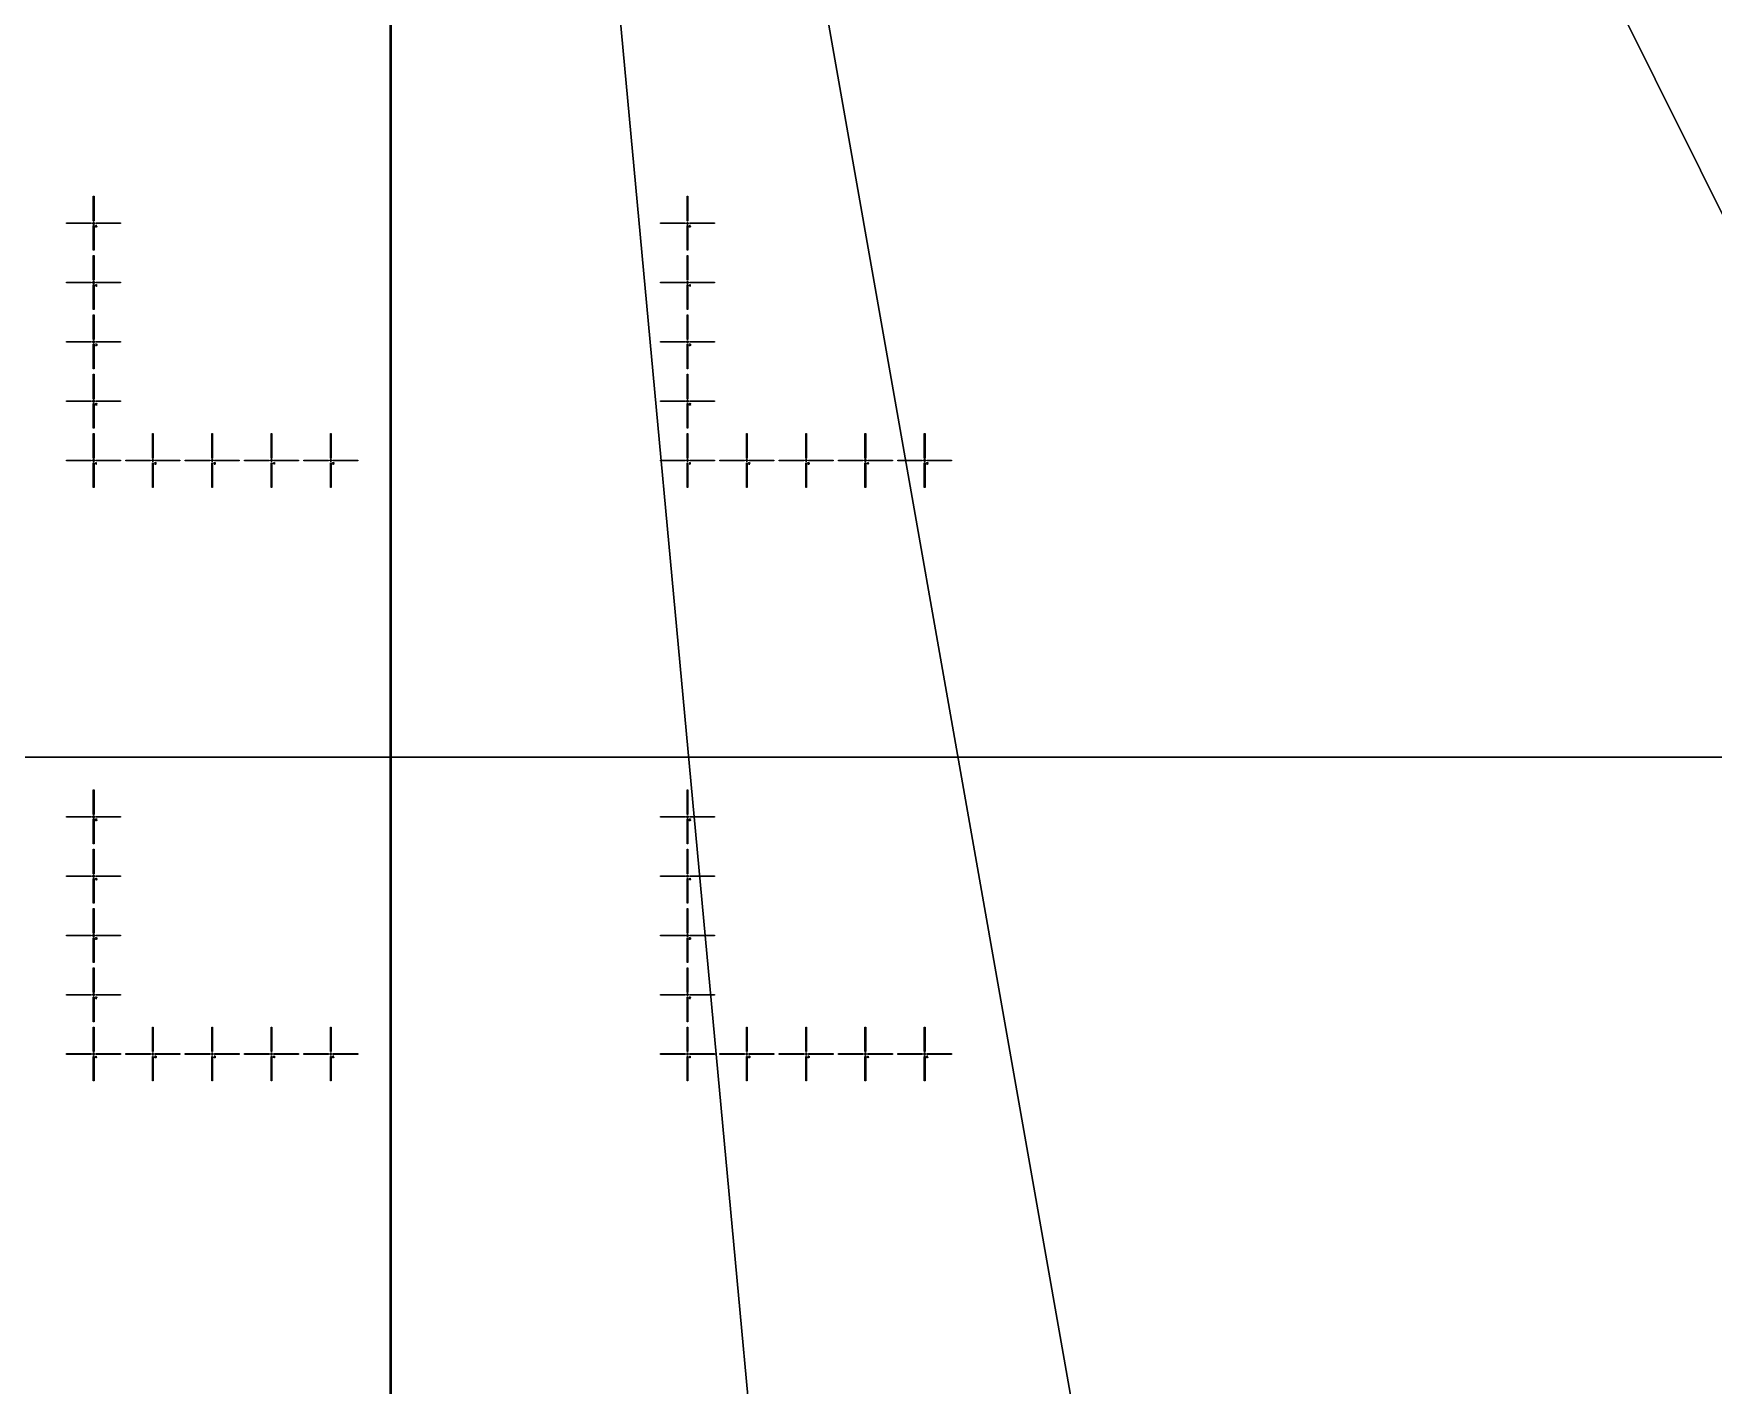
# Model space of a CAD drawing. Extents: x -25400 to 25400, y -24113 to 25400.
# Drawn here: x -1204 to 4462, y -12974 to -8413 of the extents above; entities that cross this region are included whole.
import ezdxf

# ---------------------------------------------------------------- set-up
doc = ezdxf.new("R2010")
doc.units = 0
for name, color, linetype in [('L0D0', 1, 'CONTINUOUS'), ('L1D0', 2, 'CONTINUOUS'), ('L3D0', 3, 'CONTINUOUS')]:
    doc.layers.add(name, color=color, linetype=linetype)

msp = doc.modelspace()

# ---------------------------------------------------------------- linework, layer by layer
at = {"layer": 'L0D0'}
for points in [[(8342.854, 23990.765), (8342.854, -23990.765), (8299.673, -24005.737), (8256.466, -24020.632), (8213.232, -24035.449), (8169.972, -24050.188), (8126.685, -24064.85), (8083.372, -24079.433), (8040.032, -24093.939), (7996.667, -24108.366), (7983.296, -24112.788), (4251.735, -24112.788), (0, 0), (0, 25400)], [(-6266.882, -22025.807), (0, 0), (2112.945, -22802.313)], [(2112.945, -22802.313), (0, 0), (10207.408, -20499.239)], [(10207.408, -20499.239), (0, 0), (16923.304, -15427.63)]]:
    msp.add_lwpolyline(points, dxfattribs=at)
msp.add_lwpolyline([(-4251.735, -24112.788), (0, 0), (4251.735, -24112.788)], close=True, dxfattribs=at)
at = {"layer": 'L1D0'}
for points in [[(-1002.75, -9045.15), (-1002.75, -8962.15), (-1000.25, -8962.15), (-1000.25, -9045.15)], [(1000.25, -9045.15), (1000.25, -8962.15), (1002.75, -8962.15), (1002.75, -9045.15)], [(-1092.5, -9054.4), (-1092.5, -9051.9), (-1009.5, -9051.9), (-1009.5, -9054.4)], [(-1001.7, -9058.15), (-1001.7, -9053.35), (-1006.5, -9053.35), (-1006.5, -9052.95), (-1001.7, -9052.95), (-1001.7, -9048.15), (-1001.3, -9048.15), (-1001.3, -9052.95), (-996.5, -9052.95), (-996.5, -9053.35), (-1001.3, -9053.35), (-1001.3, -9058.15)], [(-1002.75, -9144.15), (-1002.75, -9061.15), (-1000.25, -9061.15), (-1000.25, -9144.15)], [(-995.5, -9063.706), (-995.5, -9060.15), (-991.056, -9060.15), (-991.056, -9061.039), (-994.611, -9061.039), (-994.611, -9062.817), (-991.944, -9062.817), (-991.944, -9063.706)], [(-993.5, -9054.4), (-993.5, -9051.9), (-910.5, -9051.9), (-910.5, -9054.4)], [(-991.944, -9065.483), (-991.944, -9063.706), (-991.056, -9063.706), (-991.056, -9065.483)], [(910.5, -9054.4), (910.5, -9051.9), (993.5, -9051.9), (993.5, -9054.4)], [(1001.3, -9058.15), (1001.3, -9053.35), (996.5, -9053.35), (996.5, -9052.95), (1001.3, -9052.95), (1001.3, -9048.15), (1001.7, -9048.15), (1001.7, -9052.95), (1006.5, -9052.95), (1006.5, -9053.35), (1001.7, -9053.35), (1001.7, -9058.15)], [(1000.25, -9144.15), (1000.25, -9061.15), (1002.75, -9061.15), (1002.75, -9144.15)], [(1007.5, -9063.706), (1007.5, -9060.15), (1011.944, -9060.15), (1011.944, -9061.039), (1008.389, -9061.039), (1008.389, -9062.817), (1011.056, -9062.817), (1011.056, -9063.706)], [(1009.5, -9054.4), (1009.5, -9051.9), (1092.5, -9051.9), (1092.5, -9054.4)], [(1011.056, -9065.483), (1011.056, -9063.706), (1011.944, -9063.706), (1011.944, -9065.483)], [(-995.5, -9066.372), (-995.5, -9065.483), (-991.944, -9065.483), (-991.944, -9066.372)], [(1007.5, -9066.372), (1007.5, -9065.483), (1011.056, -9065.483), (1011.056, -9066.372)], [(-1002.75, -9245.15), (-1002.75, -9162.15), (-1000.25, -9162.15), (-1000.25, -9245.15)], [(1000.25, -9245.15), (1000.25, -9162.15), (1002.75, -9162.15), (1002.75, -9245.15)], [(-1092.5, -9254.4), (-1092.5, -9251.9), (-1009.5, -9251.9), (-1009.5, -9254.4)], [(-1001.7, -9258.15), (-1001.7, -9253.35), (-1006.5, -9253.35), (-1006.5, -9252.95), (-1001.7, -9252.95), (-1001.7, -9248.15), (-1001.3, -9248.15), (-1001.3, -9252.95), (-996.5, -9252.95), (-996.5, -9253.35), (-1001.3, -9253.35), (-1001.3, -9258.15)], [(-1002.75, -9344.15), (-1002.75, -9261.15), (-1000.25, -9261.15), (-1000.25, -9344.15)], [(-992.833, -9266.372), (-992.833, -9264.594), (-995.5, -9264.594), (-995.5, -9262.817), (-994.611, -9262.817), (-994.611, -9263.706), (-992.833, -9263.706), (-992.833, -9261.039), (-993.722, -9261.039), (-993.722, -9260.15), (-991.944, -9260.15), (-991.944, -9263.706), (-991.056, -9263.706), (-991.056, -9264.594), (-991.944, -9264.594), (-991.944, -9266.372)], [(-994.611, -9262.817), (-994.611, -9261.039), (-993.722, -9261.039), (-993.722, -9262.817)], [(-993.5, -9254.4), (-993.5, -9251.9), (-910.5, -9251.9), (-910.5, -9254.4)], [(910.5, -9254.4), (910.5, -9251.9), (993.5, -9251.9), (993.5, -9254.4)], [(1001.3, -9258.15), (1001.3, -9253.35), (996.5, -9253.35), (996.5, -9252.95), (1001.3, -9252.95), (1001.3, -9248.15), (1001.7, -9248.15), (1001.7, -9252.95), (1006.5, -9252.95), (1006.5, -9253.35), (1001.7, -9253.35), (1001.7, -9258.15)], [(1000.25, -9344.15), (1000.25, -9261.15), (1002.75, -9261.15), (1002.75, -9344.15)], [(1010.167, -9266.372), (1010.167, -9264.594), (1007.5, -9264.594), (1007.5, -9262.817), (1008.389, -9262.817), (1008.389, -9263.706), (1010.167, -9263.706), (1010.167, -9261.039), (1009.278, -9261.039), (1009.278, -9260.15), (1011.056, -9260.15), (1011.056, -9263.706), (1011.944, -9263.706), (1011.944, -9264.594), (1011.056, -9264.594), (1011.056, -9266.372)], [(1008.389, -9262.817), (1008.389, -9261.039), (1009.278, -9261.039), (1009.278, -9262.817)], [(1009.5, -9254.4), (1009.5, -9251.9), (1092.5, -9251.9), (1092.5, -9254.4)], [(-1002.75, -9445.15), (-1002.75, -9362.15), (-1000.25, -9362.15), (-1000.25, -9445.15)], [(1000.25, -9445.15), (1000.25, -9362.15), (1002.75, -9362.15), (1002.75, -9445.15)], [(-1092.5, -9454.4), (-1092.5, -9451.9), (-1009.5, -9451.9), (-1009.5, -9454.4)], [(-1001.7, -9458.15), (-1001.7, -9453.35), (-1006.5, -9453.35), (-1006.5, -9452.95), (-1001.7, -9452.95), (-1001.7, -9448.15), (-1001.3, -9448.15), (-1001.3, -9452.95), (-996.5, -9452.95), (-996.5, -9453.35), (-1001.3, -9453.35), (-1001.3, -9458.15)], [(-1002.75, -9544.15), (-1002.75, -9461.15), (-1000.25, -9461.15), (-1000.25, -9544.15)], [(-995.5, -9461.039), (-995.5, -9460.15), (-991.944, -9460.15), (-991.944, -9461.039)], [(-993.5, -9454.4), (-993.5, -9451.9), (-910.5, -9451.9), (-910.5, -9454.4)], [(-991.944, -9462.817), (-991.944, -9461.039), (-991.056, -9461.039), (-991.056, -9462.817)], [(910.5, -9454.4), (910.5, -9451.9), (993.5, -9451.9), (993.5, -9454.4)], [(1001.3, -9458.15), (1001.3, -9453.35), (996.5, -9453.35), (996.5, -9452.95), (1001.3, -9452.95), (1001.3, -9448.15), (1001.7, -9448.15), (1001.7, -9452.95), (1006.5, -9452.95), (1006.5, -9453.35), (1001.7, -9453.35), (1001.7, -9458.15)], [(1000.25, -9544.15), (1000.25, -9461.15), (1002.75, -9461.15), (1002.75, -9544.15)], [(1007.5, -9461.039), (1007.5, -9460.15), (1011.056, -9460.15), (1011.056, -9461.039)], [(1009.5, -9454.4), (1009.5, -9451.9), (1092.5, -9451.9), (1092.5, -9454.4)], [(1011.056, -9462.817), (1011.056, -9461.039), (1011.944, -9461.039), (1011.944, -9462.817)], [(-995.5, -9466.372), (-995.5, -9465.483), (-991.944, -9465.483), (-991.944, -9466.372)], [(-994.611, -9463.706), (-994.611, -9462.817), (-991.944, -9462.817), (-991.944, -9463.706)], [(-991.944, -9465.483), (-991.944, -9463.706), (-991.056, -9463.706), (-991.056, -9465.483)], [(1007.5, -9466.372), (1007.5, -9465.483), (1011.056, -9465.483), (1011.056, -9466.372)], [(1008.389, -9463.706), (1008.389, -9462.817), (1011.056, -9462.817), (1011.056, -9463.706)], [(1011.056, -9465.483), (1011.056, -9463.706), (1011.944, -9463.706), (1011.944, -9465.483)], [(-1002.75, -9645.15), (-1002.75, -9562.15), (-1000.25, -9562.15), (-1000.25, -9645.15)], [(1000.25, -9645.15), (1000.25, -9562.15), (1002.75, -9562.15), (1002.75, -9645.15)], [(-1092.5, -9654.4), (-1092.5, -9651.9), (-1009.5, -9651.9), (-1009.5, -9654.4)], [(-1001.7, -9658.15), (-1001.7, -9653.35), (-1006.5, -9653.35), (-1006.5, -9652.95), (-1001.7, -9652.95), (-1001.7, -9648.15), (-1001.3, -9648.15), (-1001.3, -9652.95), (-996.5, -9652.95), (-996.5, -9653.35), (-1001.3, -9653.35), (-1001.3, -9658.15)], [(-1002.75, -9744.15), (-1002.75, -9661.15), (-1000.25, -9661.15), (-1000.25, -9744.15)], [(-995.5, -9661.928), (-995.5, -9661.039), (-994.611, -9661.039), (-994.611, -9661.928)], [(-995.5, -9666.372), (-995.5, -9664.594), (-994.611, -9664.594), (-994.611, -9665.483), (-991.056, -9665.483), (-991.056, -9666.372)], [(-994.611, -9661.039), (-994.611, -9660.15), (-991.944, -9660.15), (-991.944, -9661.039)], [(-994.611, -9664.594), (-994.611, -9663.706), (-992.833, -9663.706), (-992.833, -9664.594)], [(-993.5, -9654.4), (-993.5, -9651.9), (-910.5, -9651.9), (-910.5, -9654.4)], [(-992.833, -9663.706), (-992.833, -9662.817), (-991.944, -9662.817), (-991.944, -9663.706)], [(-991.944, -9662.817), (-991.944, -9661.039), (-991.056, -9661.039), (-991.056, -9662.817)], [(910.5, -9654.4), (910.5, -9651.9), (993.5, -9651.9), (993.5, -9654.4)], [(1001.3, -9658.15), (1001.3, -9653.35), (996.5, -9653.35), (996.5, -9652.95), (1001.3, -9652.95), (1001.3, -9648.15), (1001.7, -9648.15), (1001.7, -9652.95), (1006.5, -9652.95), (1006.5, -9653.35), (1001.7, -9653.35), (1001.7, -9658.15)], [(1000.25, -9744.15), (1000.25, -9661.15), (1002.75, -9661.15), (1002.75, -9744.15)], [(1007.5, -9661.928), (1007.5, -9661.039), (1008.389, -9661.039), (1008.389, -9661.928)], [(1007.5, -9666.372), (1007.5, -9664.594), (1008.389, -9664.594), (1008.389, -9665.483), (1011.944, -9665.483), (1011.944, -9666.372)], [(1008.389, -9661.039), (1008.389, -9660.15), (1011.056, -9660.15), (1011.056, -9661.039)], [(1008.389, -9664.594), (1008.389, -9663.706), (1010.167, -9663.706), (1010.167, -9664.594)], [(1009.5, -9654.4), (1009.5, -9651.9), (1092.5, -9651.9), (1092.5, -9654.4)], [(1010.167, -9663.706), (1010.167, -9662.817), (1011.056, -9662.817), (1011.056, -9663.706)], [(1011.056, -9662.817), (1011.056, -9661.039), (1011.944, -9661.039), (1011.944, -9662.817)], [(-1002.75, -9845.15), (-1002.75, -9762.15), (-1000.25, -9762.15), (-1000.25, -9845.15)], [(-802.75, -9845.15), (-802.75, -9762.15), (-800.25, -9762.15), (-800.25, -9845.15)], [(-602.75, -9845.15), (-602.75, -9762.15), (-600.25, -9762.15), (-600.25, -9845.15)], [(-402.75, -9845.15), (-402.75, -9762.15), (-400.25, -9762.15), (-400.25, -9845.15)], [(-202.75, -9845.15), (-202.75, -9762.15), (-200.25, -9762.15), (-200.25, -9845.15)], [(1000.25, -9845.15), (1000.25, -9762.15), (1002.75, -9762.15), (1002.75, -9845.15)], [(1200.25, -9845.15), (1200.25, -9762.15), (1202.75, -9762.15), (1202.75, -9845.15)], [(1400.25, -9845.15), (1400.25, -9762.15), (1402.75, -9762.15), (1402.75, -9845.15)], [(1600.25, -9845.15), (1600.25, -9762.15), (1602.75, -9762.15), (1602.75, -9845.15)], [(1800.25, -9845.15), (1800.25, -9762.15), (1802.75, -9762.15), (1802.75, -9845.15)], [(-1092.5, -9854.4), (-1092.5, -9851.9), (-1009.5, -9851.9), (-1009.5, -9854.4)], [(-1001.7, -9858.15), (-1001.7, -9853.35), (-1006.5, -9853.35), (-1006.5, -9852.95), (-1001.7, -9852.95), (-1001.7, -9848.15), (-1001.3, -9848.15), (-1001.3, -9852.95), (-996.5, -9852.95), (-996.5, -9853.35), (-1001.3, -9853.35), (-1001.3, -9858.15)], [(-993.5, -9854.4), (-993.5, -9851.9), (-910.5, -9851.9), (-910.5, -9854.4)], [(-892.5, -9854.4), (-892.5, -9851.9), (-809.5, -9851.9), (-809.5, -9854.4)], [(-801.7, -9858.15), (-801.7, -9853.35), (-806.5, -9853.35), (-806.5, -9852.95), (-801.7, -9852.95), (-801.7, -9848.15), (-801.3, -9848.15), (-801.3, -9852.95), (-796.5, -9852.95), (-796.5, -9853.35), (-801.3, -9853.35), (-801.3, -9858.15)], [(-793.5, -9854.4), (-793.5, -9851.9), (-710.5, -9851.9), (-710.5, -9854.4)], [(-692.5, -9854.4), (-692.5, -9851.9), (-609.5, -9851.9), (-609.5, -9854.4)], [(-601.7, -9858.15), (-601.7, -9853.35), (-606.5, -9853.35), (-606.5, -9852.95), (-601.7, -9852.95), (-601.7, -9848.15), (-601.3, -9848.15), (-601.3, -9852.95), (-596.5, -9852.95), (-596.5, -9853.35), (-601.3, -9853.35), (-601.3, -9858.15)], [(-593.5, -9854.4), (-593.5, -9851.9), (-510.5, -9851.9), (-510.5, -9854.4)], [(-492.5, -9854.4), (-492.5, -9851.9), (-409.5, -9851.9), (-409.5, -9854.4)], [(-401.7, -9858.15), (-401.7, -9853.35), (-406.5, -9853.35), (-406.5, -9852.95), (-401.7, -9852.95), (-401.7, -9848.15), (-401.3, -9848.15), (-401.3, -9852.95), (-396.5, -9852.95), (-396.5, -9853.35), (-401.3, -9853.35), (-401.3, -9858.15)], [(-393.5, -9854.4), (-393.5, -9851.9), (-310.5, -9851.9), (-310.5, -9854.4)], [(-292.5, -9854.4), (-292.5, -9851.9), (-209.5, -9851.9), (-209.5, -9854.4)], [(-201.7, -9858.15), (-201.7, -9853.35), (-206.5, -9853.35), (-206.5, -9852.95), (-201.7, -9852.95), (-201.7, -9848.15), (-201.3, -9848.15), (-201.3, -9852.95), (-196.5, -9852.95), (-196.5, -9853.35), (-201.3, -9853.35), (-201.3, -9858.15)], [(-193.5, -9854.4), (-193.5, -9851.9), (-110.5, -9851.9), (-110.5, -9854.4)], [(910.5, -9854.4), (910.5, -9851.9), (993.5, -9851.9), (993.5, -9854.4)], [(1001.3, -9858.15), (1001.3, -9853.35), (996.5, -9853.35), (996.5, -9852.95), (1001.3, -9852.95), (1001.3, -9848.15), (1001.7, -9848.15), (1001.7, -9852.95), (1006.5, -9852.95), (1006.5, -9853.35), (1001.7, -9853.35), (1001.7, -9858.15)], [(1009.5, -9854.4), (1009.5, -9851.9), (1092.5, -9851.9), (1092.5, -9854.4)], [(1110.5, -9854.4), (1110.5, -9851.9), (1193.5, -9851.9), (1193.5, -9854.4)], [(1201.3, -9858.15), (1201.3, -9853.35), (1196.5, -9853.35), (1196.5, -9852.95), (1201.3, -9852.95), (1201.3, -9848.15), (1201.7, -9848.15), (1201.7, -9852.95), (1206.5, -9852.95), (1206.5, -9853.35), (1201.7, -9853.35), (1201.7, -9858.15)], [(1209.5, -9854.4), (1209.5, -9851.9), (1292.5, -9851.9), (1292.5, -9854.4)], [(1310.5, -9854.4), (1310.5, -9851.9), (1393.5, -9851.9), (1393.5, -9854.4)], [(1401.3, -9858.15), (1401.3, -9853.35), (1396.5, -9853.35), (1396.5, -9852.95), (1401.3, -9852.95), (1401.3, -9848.15), (1401.7, -9848.15), (1401.7, -9852.95), (1406.5, -9852.95), (1406.5, -9853.35), (1401.7, -9853.35), (1401.7, -9858.15)], [(1409.5, -9854.4), (1409.5, -9851.9), (1492.5, -9851.9), (1492.5, -9854.4)], [(1510.5, -9854.4), (1510.5, -9851.9), (1593.5, -9851.9), (1593.5, -9854.4)], [(1601.3, -9858.15), (1601.3, -9853.35), (1596.5, -9853.35), (1596.5, -9852.95), (1601.3, -9852.95), (1601.3, -9848.15), (1601.7, -9848.15), (1601.7, -9852.95), (1606.5, -9852.95), (1606.5, -9853.35), (1601.7, -9853.35), (1601.7, -9858.15)], [(1609.5, -9854.4), (1609.5, -9851.9), (1692.5, -9851.9), (1692.5, -9854.4)], [(1710.5, -9854.4), (1710.5, -9851.9), (1793.5, -9851.9), (1793.5, -9854.4)], [(1801.3, -9858.15), (1801.3, -9853.35), (1796.5, -9853.35), (1796.5, -9852.95), (1801.3, -9852.95), (1801.3, -9848.15), (1801.7, -9848.15), (1801.7, -9852.95), (1806.5, -9852.95), (1806.5, -9853.35), (1801.7, -9853.35), (1801.7, -9858.15)], [(1809.5, -9854.4), (1809.5, -9851.9), (1892.5, -9851.9), (1892.5, -9854.4)], [(-1002.75, -9944.15), (-1002.75, -9861.15), (-1000.25, -9861.15), (-1000.25, -9944.15)], [(-994.611, -9866.372), (-994.611, -9865.483), (-993.722, -9865.483), (-993.722, -9861.928), (-994.611, -9861.928), (-994.611, -9861.039), (-993.722, -9861.039), (-993.722, -9860.15), (-992.833, -9860.15), (-992.833, -9865.483), (-991.944, -9865.483), (-991.944, -9866.372)], [(-802.75, -9944.15), (-802.75, -9861.15), (-800.25, -9861.15), (-800.25, -9944.15)], [(-795.5, -9861.928), (-795.5, -9861.039), (-794.611, -9861.039), (-794.611, -9861.928)], [(-795.5, -9866.372), (-795.5, -9864.594), (-794.611, -9864.594), (-794.611, -9865.483), (-791.056, -9865.483), (-791.056, -9866.372)], [(-794.611, -9861.039), (-794.611, -9860.15), (-791.944, -9860.15), (-791.944, -9861.039)], [(-794.611, -9864.594), (-794.611, -9863.706), (-792.833, -9863.706), (-792.833, -9864.594)], [(-792.833, -9863.706), (-792.833, -9862.817), (-791.944, -9862.817), (-791.944, -9863.706)], [(-791.944, -9862.817), (-791.944, -9861.039), (-791.056, -9861.039), (-791.056, -9862.817)], [(-602.75, -9944.15), (-602.75, -9861.15), (-600.25, -9861.15), (-600.25, -9944.15)], [(-595.5, -9861.039), (-595.5, -9860.15), (-591.944, -9860.15), (-591.944, -9861.039)], [(-595.5, -9866.372), (-595.5, -9865.483), (-591.944, -9865.483), (-591.944, -9866.372)], [(-594.611, -9863.706), (-594.611, -9862.817), (-591.944, -9862.817), (-591.944, -9863.706)], [(-591.944, -9862.817), (-591.944, -9861.039), (-591.056, -9861.039), (-591.056, -9862.817)], [(-591.944, -9865.483), (-591.944, -9863.706), (-591.056, -9863.706), (-591.056, -9865.483)], [(-402.75, -9944.15), (-402.75, -9861.15), (-400.25, -9861.15), (-400.25, -9944.15)], [(-392.833, -9866.372), (-392.833, -9864.594), (-395.5, -9864.594), (-395.5, -9862.817), (-394.611, -9862.817), (-394.611, -9863.706), (-392.833, -9863.706), (-392.833, -9861.039), (-393.722, -9861.039), (-393.722, -9860.15), (-391.944, -9860.15), (-391.944, -9863.706), (-391.056, -9863.706), (-391.056, -9864.594), (-391.944, -9864.594), (-391.944, -9866.372)], [(-394.611, -9862.817), (-394.611, -9861.039), (-393.722, -9861.039), (-393.722, -9862.817)], [(-202.75, -9944.15), (-202.75, -9861.15), (-200.25, -9861.15), (-200.25, -9944.15)], [(-195.5, -9863.706), (-195.5, -9860.15), (-191.056, -9860.15), (-191.056, -9861.039), (-194.611, -9861.039), (-194.611, -9862.817), (-191.944, -9862.817), (-191.944, -9863.706)], [(-195.5, -9866.372), (-195.5, -9865.483), (-191.944, -9865.483), (-191.944, -9866.372)], [(-191.944, -9865.483), (-191.944, -9863.706), (-191.056, -9863.706), (-191.056, -9865.483)], [(1000.25, -9944.15), (1000.25, -9861.15), (1002.75, -9861.15), (1002.75, -9944.15)], [(1008.389, -9866.372), (1008.389, -9865.483), (1009.278, -9865.483), (1009.278, -9861.928), (1008.389, -9861.928), (1008.389, -9861.039), (1009.278, -9861.039), (1009.278, -9860.15), (1010.167, -9860.15), (1010.167, -9865.483), (1011.056, -9865.483), (1011.056, -9866.372)], [(1200.25, -9944.15), (1200.25, -9861.15), (1202.75, -9861.15), (1202.75, -9944.15)], [(1207.5, -9861.928), (1207.5, -9861.039), (1208.389, -9861.039), (1208.389, -9861.928)], [(1207.5, -9866.372), (1207.5, -9864.594), (1208.389, -9864.594), (1208.389, -9865.483), (1211.944, -9865.483), (1211.944, -9866.372)], [(1208.389, -9861.039), (1208.389, -9860.15), (1211.056, -9860.15), (1211.056, -9861.039)], [(1208.389, -9864.594), (1208.389, -9863.706), (1210.167, -9863.706), (1210.167, -9864.594)], [(1210.167, -9863.706), (1210.167, -9862.817), (1211.056, -9862.817), (1211.056, -9863.706)], [(1211.056, -9862.817), (1211.056, -9861.039), (1211.944, -9861.039), (1211.944, -9862.817)], [(1400.25, -9944.15), (1400.25, -9861.15), (1402.75, -9861.15), (1402.75, -9944.15)], [(1407.5, -9861.039), (1407.5, -9860.15), (1411.056, -9860.15), (1411.056, -9861.039)], [(1407.5, -9866.372), (1407.5, -9865.483), (1411.056, -9865.483), (1411.056, -9866.372)], [(1408.389, -9863.706), (1408.389, -9862.817), (1411.056, -9862.817), (1411.056, -9863.706)], [(1411.056, -9862.817), (1411.056, -9861.039), (1411.944, -9861.039), (1411.944, -9862.817)], [(1411.056, -9865.483), (1411.056, -9863.706), (1411.944, -9863.706), (1411.944, -9865.483)], [(1600.25, -9944.15), (1600.25, -9861.15), (1602.75, -9861.15), (1602.75, -9944.15)], [(1610.167, -9866.372), (1610.167, -9864.594), (1607.5, -9864.594), (1607.5, -9862.817), (1608.389, -9862.817), (1608.389, -9863.706), (1610.167, -9863.706), (1610.167, -9861.039), (1609.278, -9861.039), (1609.278, -9860.15), (1611.056, -9860.15), (1611.056, -9863.706), (1611.944, -9863.706), (1611.944, -9864.594), (1611.056, -9864.594), (1611.056, -9866.372)], [(1608.389, -9862.817), (1608.389, -9861.039), (1609.278, -9861.039), (1609.278, -9862.817)], [(1800.25, -9944.15), (1800.25, -9861.15), (1802.75, -9861.15), (1802.75, -9944.15)], [(1807.5, -9863.706), (1807.5, -9860.15), (1811.944, -9860.15), (1811.944, -9861.039), (1808.389, -9861.039), (1808.389, -9862.817), (1811.056, -9862.817), (1811.056, -9863.706)], [(1807.5, -9866.372), (1807.5, -9865.483), (1811.056, -9865.483), (1811.056, -9866.372)], [(1811.056, -9865.483), (1811.056, -9863.706), (1811.944, -9863.706), (1811.944, -9865.483)], [(-1002.75, -11048.15), (-1002.75, -10965.15), (-1000.25, -10965.15), (-1000.25, -11048.15)], [(1000.25, -11048.15), (1000.25, -10965.15), (1002.75, -10965.15), (1002.75, -11048.15)], [(-1092.5, -11057.4), (-1092.5, -11054.9), (-1009.5, -11054.9), (-1009.5, -11057.4)], [(-1001.7, -11061.15), (-1001.7, -11056.35), (-1006.5, -11056.35), (-1006.5, -11055.95), (-1001.7, -11055.95), (-1001.7, -11051.15), (-1001.3, -11051.15), (-1001.3, -11055.95), (-996.5, -11055.95), (-996.5, -11056.35), (-1001.3, -11056.35), (-1001.3, -11061.15)], [(-1002.75, -11147.15), (-1002.75, -11064.15), (-1000.25, -11064.15), (-1000.25, -11147.15)], [(-995.5, -11066.706), (-995.5, -11063.15), (-991.056, -11063.15), (-991.056, -11064.039), (-994.611, -11064.039), (-994.611, -11065.817), (-991.944, -11065.817), (-991.944, -11066.706)], [(-995.5, -11069.372), (-995.5, -11068.483), (-991.944, -11068.483), (-991.944, -11069.372)], [(-993.5, -11057.4), (-993.5, -11054.9), (-910.5, -11054.9), (-910.5, -11057.4)], [(-991.944, -11068.483), (-991.944, -11066.706), (-991.056, -11066.706), (-991.056, -11068.483)], [(910.5, -11057.4), (910.5, -11054.9), (993.5, -11054.9), (993.5, -11057.4)], [(1001.3, -11061.15), (1001.3, -11056.35), (996.5, -11056.35), (996.5, -11055.95), (1001.3, -11055.95), (1001.3, -11051.15), (1001.7, -11051.15), (1001.7, -11055.95), (1006.5, -11055.95), (1006.5, -11056.35), (1001.7, -11056.35), (1001.7, -11061.15)], [(1000.25, -11147.15), (1000.25, -11064.15), (1002.75, -11064.15), (1002.75, -11147.15)], [(1007.5, -11066.706), (1007.5, -11063.15), (1011.944, -11063.15), (1011.944, -11064.039), (1008.389, -11064.039), (1008.389, -11065.817), (1011.056, -11065.817), (1011.056, -11066.706)], [(1007.5, -11069.372), (1007.5, -11068.483), (1011.056, -11068.483), (1011.056, -11069.372)], [(1009.5, -11057.4), (1009.5, -11054.9), (1092.5, -11054.9), (1092.5, -11057.4)], [(1011.056, -11068.483), (1011.056, -11066.706), (1011.944, -11066.706), (1011.944, -11068.483)], [(-1002.75, -11248.15), (-1002.75, -11165.15), (-1000.25, -11165.15), (-1000.25, -11248.15)], [(1000.25, -11248.15), (1000.25, -11165.15), (1002.75, -11165.15), (1002.75, -11248.15)], [(-1092.5, -11257.4), (-1092.5, -11254.9), (-1009.5, -11254.9), (-1009.5, -11257.4)], [(-1001.7, -11261.15), (-1001.7, -11256.35), (-1006.5, -11256.35), (-1006.5, -11255.95), (-1001.7, -11255.95), (-1001.7, -11251.15), (-1001.3, -11251.15), (-1001.3, -11255.95), (-996.5, -11255.95), (-996.5, -11256.35), (-1001.3, -11256.35), (-1001.3, -11261.15)], [(-1002.75, -11347.15), (-1002.75, -11264.15), (-1000.25, -11264.15), (-1000.25, -11347.15)], [(-992.833, -11269.372), (-992.833, -11267.594), (-995.5, -11267.594), (-995.5, -11265.817), (-994.611, -11265.817), (-994.611, -11266.706), (-992.833, -11266.706), (-992.833, -11264.039), (-993.722, -11264.039), (-993.722, -11263.15), (-991.944, -11263.15), (-991.944, -11266.706), (-991.056, -11266.706), (-991.056, -11267.594), (-991.944, -11267.594), (-991.944, -11269.372)], [(-994.611, -11265.817), (-994.611, -11264.039), (-993.722, -11264.039), (-993.722, -11265.817)], [(-993.5, -11257.4), (-993.5, -11254.9), (-910.5, -11254.9), (-910.5, -11257.4)], [(910.5, -11257.4), (910.5, -11254.9), (993.5, -11254.9), (993.5, -11257.4)], [(1001.3, -11261.15), (1001.3, -11256.35), (996.5, -11256.35), (996.5, -11255.95), (1001.3, -11255.95), (1001.3, -11251.15), (1001.7, -11251.15), (1001.7, -11255.95), (1006.5, -11255.95), (1006.5, -11256.35), (1001.7, -11256.35), (1001.7, -11261.15)], [(1000.25, -11347.15), (1000.25, -11264.15), (1002.75, -11264.15), (1002.75, -11347.15)], [(1010.167, -11269.372), (1010.167, -11267.594), (1007.5, -11267.594), (1007.5, -11265.817), (1008.389, -11265.817), (1008.389, -11266.706), (1010.167, -11266.706), (1010.167, -11264.039), (1009.278, -11264.039), (1009.278, -11263.15), (1011.056, -11263.15), (1011.056, -11266.706), (1011.944, -11266.706), (1011.944, -11267.594), (1011.056, -11267.594), (1011.056, -11269.372)], [(1008.389, -11265.817), (1008.389, -11264.039), (1009.278, -11264.039), (1009.278, -11265.817)], [(1009.5, -11257.4), (1009.5, -11254.9), (1092.5, -11254.9), (1092.5, -11257.4)], [(-1002.75, -11448.15), (-1002.75, -11365.15), (-1000.25, -11365.15), (-1000.25, -11448.15)], [(1000.25, -11448.15), (1000.25, -11365.15), (1002.75, -11365.15), (1002.75, -11448.15)], [(-1092.5, -11457.4), (-1092.5, -11454.9), (-1009.5, -11454.9), (-1009.5, -11457.4)], [(-1001.7, -11461.15), (-1001.7, -11456.35), (-1006.5, -11456.35), (-1006.5, -11455.95), (-1001.7, -11455.95), (-1001.7, -11451.15), (-1001.3, -11451.15), (-1001.3, -11455.95), (-996.5, -11455.95), (-996.5, -11456.35), (-1001.3, -11456.35), (-1001.3, -11461.15)], [(-1002.75, -11547.15), (-1002.75, -11464.15), (-1000.25, -11464.15), (-1000.25, -11547.15)], [(-995.5, -11464.039), (-995.5, -11463.15), (-991.944, -11463.15), (-991.944, -11464.039)], [(-995.5, -11469.372), (-995.5, -11468.483), (-991.944, -11468.483), (-991.944, -11469.372)], [(-994.611, -11466.706), (-994.611, -11465.817), (-991.944, -11465.817), (-991.944, -11466.706)], [(-993.5, -11457.4), (-993.5, -11454.9), (-910.5, -11454.9), (-910.5, -11457.4)], [(-991.944, -11465.817), (-991.944, -11464.039), (-991.056, -11464.039), (-991.056, -11465.817)], [(-991.944, -11468.483), (-991.944, -11466.706), (-991.056, -11466.706), (-991.056, -11468.483)], [(910.5, -11457.4), (910.5, -11454.9), (993.5, -11454.9), (993.5, -11457.4)], [(1001.3, -11461.15), (1001.3, -11456.35), (996.5, -11456.35), (996.5, -11455.95), (1001.3, -11455.95), (1001.3, -11451.15), (1001.7, -11451.15), (1001.7, -11455.95), (1006.5, -11455.95), (1006.5, -11456.35), (1001.7, -11456.35), (1001.7, -11461.15)], [(1000.25, -11547.15), (1000.25, -11464.15), (1002.75, -11464.15), (1002.75, -11547.15)], [(1007.5, -11464.039), (1007.5, -11463.15), (1011.056, -11463.15), (1011.056, -11464.039)], [(1007.5, -11469.372), (1007.5, -11468.483), (1011.056, -11468.483), (1011.056, -11469.372)], [(1008.389, -11466.706), (1008.389, -11465.817), (1011.056, -11465.817), (1011.056, -11466.706)], [(1009.5, -11457.4), (1009.5, -11454.9), (1092.5, -11454.9), (1092.5, -11457.4)], [(1011.056, -11465.817), (1011.056, -11464.039), (1011.944, -11464.039), (1011.944, -11465.817)], [(1011.056, -11468.483), (1011.056, -11466.706), (1011.944, -11466.706), (1011.944, -11468.483)], [(-1002.75, -11648.15), (-1002.75, -11565.15), (-1000.25, -11565.15), (-1000.25, -11648.15)], [(1000.25, -11648.15), (1000.25, -11565.15), (1002.75, -11565.15), (1002.75, -11648.15)], [(-1092.5, -11657.4), (-1092.5, -11654.9), (-1009.5, -11654.9), (-1009.5, -11657.4)], [(-1001.7, -11661.15), (-1001.7, -11656.35), (-1006.5, -11656.35), (-1006.5, -11655.95), (-1001.7, -11655.95), (-1001.7, -11651.15), (-1001.3, -11651.15), (-1001.3, -11655.95), (-996.5, -11655.95), (-996.5, -11656.35), (-1001.3, -11656.35), (-1001.3, -11661.15)], [(-1002.75, -11747.15), (-1002.75, -11664.15), (-1000.25, -11664.15), (-1000.25, -11747.15)], [(-995.5, -11664.928), (-995.5, -11664.039), (-994.611, -11664.039), (-994.611, -11664.928)], [(-995.5, -11669.372), (-995.5, -11667.594), (-994.611, -11667.594), (-994.611, -11668.483), (-991.056, -11668.483), (-991.056, -11669.372)], [(-994.611, -11664.039), (-994.611, -11663.15), (-991.944, -11663.15), (-991.944, -11664.039)], [(-994.611, -11667.594), (-994.611, -11666.706), (-992.833, -11666.706), (-992.833, -11667.594)], [(-993.5, -11657.4), (-993.5, -11654.9), (-910.5, -11654.9), (-910.5, -11657.4)], [(-992.833, -11666.706), (-992.833, -11665.817), (-991.944, -11665.817), (-991.944, -11666.706)], [(-991.944, -11665.817), (-991.944, -11664.039), (-991.056, -11664.039), (-991.056, -11665.817)], [(910.5, -11657.4), (910.5, -11654.9), (993.5, -11654.9), (993.5, -11657.4)], [(1001.3, -11661.15), (1001.3, -11656.35), (996.5, -11656.35), (996.5, -11655.95), (1001.3, -11655.95), (1001.3, -11651.15), (1001.7, -11651.15), (1001.7, -11655.95), (1006.5, -11655.95), (1006.5, -11656.35), (1001.7, -11656.35), (1001.7, -11661.15)], [(1000.25, -11747.15), (1000.25, -11664.15), (1002.75, -11664.15), (1002.75, -11747.15)], [(1007.5, -11664.928), (1007.5, -11664.039), (1008.389, -11664.039), (1008.389, -11664.928)], [(1007.5, -11669.372), (1007.5, -11667.594), (1008.389, -11667.594), (1008.389, -11668.483), (1011.944, -11668.483), (1011.944, -11669.372)], [(1008.389, -11664.039), (1008.389, -11663.15), (1011.056, -11663.15), (1011.056, -11664.039)], [(1008.389, -11667.594), (1008.389, -11666.706), (1010.167, -11666.706), (1010.167, -11667.594)], [(1009.5, -11657.4), (1009.5, -11654.9), (1092.5, -11654.9), (1092.5, -11657.4)], [(1010.167, -11666.706), (1010.167, -11665.817), (1011.056, -11665.817), (1011.056, -11666.706)], [(1011.056, -11665.817), (1011.056, -11664.039), (1011.944, -11664.039), (1011.944, -11665.817)], [(-1002.75, -11848.15), (-1002.75, -11765.15), (-1000.25, -11765.15), (-1000.25, -11848.15)], [(-802.75, -11848.15), (-802.75, -11765.15), (-800.25, -11765.15), (-800.25, -11848.15)], [(-602.75, -11848.15), (-602.75, -11765.15), (-600.25, -11765.15), (-600.25, -11848.15)], [(-402.75, -11848.15), (-402.75, -11765.15), (-400.25, -11765.15), (-400.25, -11848.15)], [(-202.75, -11848.15), (-202.75, -11765.15), (-200.25, -11765.15), (-200.25, -11848.15)], [(1000.25, -11848.15), (1000.25, -11765.15), (1002.75, -11765.15), (1002.75, -11848.15)], [(1200.25, -11848.15), (1200.25, -11765.15), (1202.75, -11765.15), (1202.75, -11848.15)], [(1400.25, -11848.15), (1400.25, -11765.15), (1402.75, -11765.15), (1402.75, -11848.15)], [(1600.25, -11848.15), (1600.25, -11765.15), (1602.75, -11765.15), (1602.75, -11848.15)], [(1800.25, -11848.15), (1800.25, -11765.15), (1802.75, -11765.15), (1802.75, -11848.15)], [(-1092.5, -11857.4), (-1092.5, -11854.9), (-1009.5, -11854.9), (-1009.5, -11857.4)], [(-1001.7, -11861.15), (-1001.7, -11856.35), (-1006.5, -11856.35), (-1006.5, -11855.95), (-1001.7, -11855.95), (-1001.7, -11851.15), (-1001.3, -11851.15), (-1001.3, -11855.95), (-996.5, -11855.95), (-996.5, -11856.35), (-1001.3, -11856.35), (-1001.3, -11861.15)], [(-1002.75, -11947.15), (-1002.75, -11864.15), (-1000.25, -11864.15), (-1000.25, -11947.15)], [(-994.611, -11869.372), (-994.611, -11868.483), (-993.722, -11868.483), (-993.722, -11864.928), (-994.611, -11864.928), (-994.611, -11864.039), (-993.722, -11864.039), (-993.722, -11863.15), (-992.833, -11863.15), (-992.833, -11868.483), (-991.944, -11868.483), (-991.944, -11869.372)], [(-993.5, -11857.4), (-993.5, -11854.9), (-910.5, -11854.9), (-910.5, -11857.4)], [(-892.5, -11857.4), (-892.5, -11854.9), (-809.5, -11854.9), (-809.5, -11857.4)], [(-801.7, -11861.15), (-801.7, -11856.35), (-806.5, -11856.35), (-806.5, -11855.95), (-801.7, -11855.95), (-801.7, -11851.15), (-801.3, -11851.15), (-801.3, -11855.95), (-796.5, -11855.95), (-796.5, -11856.35), (-801.3, -11856.35), (-801.3, -11861.15)], [(-802.75, -11947.15), (-802.75, -11864.15), (-800.25, -11864.15), (-800.25, -11947.15)], [(-795.5, -11864.928), (-795.5, -11864.039), (-794.611, -11864.039), (-794.611, -11864.928)], [(-795.5, -11869.372), (-795.5, -11867.594), (-794.611, -11867.594), (-794.611, -11868.483), (-791.056, -11868.483), (-791.056, -11869.372)], [(-794.611, -11864.039), (-794.611, -11863.15), (-791.944, -11863.15), (-791.944, -11864.039)], [(-794.611, -11867.594), (-794.611, -11866.706), (-792.833, -11866.706), (-792.833, -11867.594)], [(-793.5, -11857.4), (-793.5, -11854.9), (-710.5, -11854.9), (-710.5, -11857.4)], [(-792.833, -11866.706), (-792.833, -11865.817), (-791.944, -11865.817), (-791.944, -11866.706)], [(-791.944, -11865.817), (-791.944, -11864.039), (-791.056, -11864.039), (-791.056, -11865.817)], [(-692.5, -11857.4), (-692.5, -11854.9), (-609.5, -11854.9), (-609.5, -11857.4)], [(-601.7, -11861.15), (-601.7, -11856.35), (-606.5, -11856.35), (-606.5, -11855.95), (-601.7, -11855.95), (-601.7, -11851.15), (-601.3, -11851.15), (-601.3, -11855.95), (-596.5, -11855.95), (-596.5, -11856.35), (-601.3, -11856.35), (-601.3, -11861.15)], [(-602.75, -11947.15), (-602.75, -11864.15), (-600.25, -11864.15), (-600.25, -11947.15)], [(-595.5, -11864.039), (-595.5, -11863.15), (-591.944, -11863.15), (-591.944, -11864.039)], [(-595.5, -11869.372), (-595.5, -11868.483), (-591.944, -11868.483), (-591.944, -11869.372)], [(-594.611, -11866.706), (-594.611, -11865.817), (-591.944, -11865.817), (-591.944, -11866.706)], [(-593.5, -11857.4), (-593.5, -11854.9), (-510.5, -11854.9), (-510.5, -11857.4)], [(-591.944, -11865.817), (-591.944, -11864.039), (-591.056, -11864.039), (-591.056, -11865.817)], [(-591.944, -11868.483), (-591.944, -11866.706), (-591.056, -11866.706), (-591.056, -11868.483)], [(-492.5, -11857.4), (-492.5, -11854.9), (-409.5, -11854.9), (-409.5, -11857.4)], [(-401.7, -11861.15), (-401.7, -11856.35), (-406.5, -11856.35), (-406.5, -11855.95), (-401.7, -11855.95), (-401.7, -11851.15), (-401.3, -11851.15), (-401.3, -11855.95), (-396.5, -11855.95), (-396.5, -11856.35), (-401.3, -11856.35), (-401.3, -11861.15)], [(-402.75, -11947.15), (-402.75, -11864.15), (-400.25, -11864.15), (-400.25, -11947.15)], [(-392.833, -11869.372), (-392.833, -11867.594), (-395.5, -11867.594), (-395.5, -11865.817), (-394.611, -11865.817), (-394.611, -11866.706), (-392.833, -11866.706), (-392.833, -11864.039), (-393.722, -11864.039), (-393.722, -11863.15), (-391.944, -11863.15), (-391.944, -11866.706), (-391.056, -11866.706), (-391.056, -11867.594), (-391.944, -11867.594), (-391.944, -11869.372)], [(-394.611, -11865.817), (-394.611, -11864.039), (-393.722, -11864.039), (-393.722, -11865.817)], [(-393.5, -11857.4), (-393.5, -11854.9), (-310.5, -11854.9), (-310.5, -11857.4)], [(-292.5, -11857.4), (-292.5, -11854.9), (-209.5, -11854.9), (-209.5, -11857.4)], [(-201.7, -11861.15), (-201.7, -11856.35), (-206.5, -11856.35), (-206.5, -11855.95), (-201.7, -11855.95), (-201.7, -11851.15), (-201.3, -11851.15), (-201.3, -11855.95), (-196.5, -11855.95), (-196.5, -11856.35), (-201.3, -11856.35), (-201.3, -11861.15)], [(-202.75, -11947.15), (-202.75, -11864.15), (-200.25, -11864.15), (-200.25, -11947.15)], [(-195.5, -11866.706), (-195.5, -11863.15), (-191.056, -11863.15), (-191.056, -11864.039), (-194.611, -11864.039), (-194.611, -11865.817), (-191.944, -11865.817), (-191.944, -11866.706)], [(-195.5, -11869.372), (-195.5, -11868.483), (-191.944, -11868.483), (-191.944, -11869.372)], [(-193.5, -11857.4), (-193.5, -11854.9), (-110.5, -11854.9), (-110.5, -11857.4)], [(-191.944, -11868.483), (-191.944, -11866.706), (-191.056, -11866.706), (-191.056, -11868.483)], [(910.5, -11857.4), (910.5, -11854.9), (993.5, -11854.9), (993.5, -11857.4)], [(1001.3, -11861.15), (1001.3, -11856.35), (996.5, -11856.35), (996.5, -11855.95), (1001.3, -11855.95), (1001.3, -11851.15), (1001.7, -11851.15), (1001.7, -11855.95), (1006.5, -11855.95), (1006.5, -11856.35), (1001.7, -11856.35), (1001.7, -11861.15)], [(1000.25, -11947.15), (1000.25, -11864.15), (1002.75, -11864.15), (1002.75, -11947.15)], [(1008.389, -11869.372), (1008.389, -11868.483), (1009.278, -11868.483), (1009.278, -11864.928), (1008.389, -11864.928), (1008.389, -11864.039), (1009.278, -11864.039), (1009.278, -11863.15), (1010.167, -11863.15), (1010.167, -11868.483), (1011.056, -11868.483), (1011.056, -11869.372)], [(1009.5, -11857.4), (1009.5, -11854.9), (1092.5, -11854.9), (1092.5, -11857.4)], [(1110.5, -11857.4), (1110.5, -11854.9), (1193.5, -11854.9), (1193.5, -11857.4)], [(1201.3, -11861.15), (1201.3, -11856.35), (1196.5, -11856.35), (1196.5, -11855.95), (1201.3, -11855.95), (1201.3, -11851.15), (1201.7, -11851.15), (1201.7, -11855.95), (1206.5, -11855.95), (1206.5, -11856.35), (1201.7, -11856.35), (1201.7, -11861.15)], [(1200.25, -11947.15), (1200.25, -11864.15), (1202.75, -11864.15), (1202.75, -11947.15)], [(1207.5, -11864.928), (1207.5, -11864.039), (1208.389, -11864.039), (1208.389, -11864.928)], [(1207.5, -11869.372), (1207.5, -11867.594), (1208.389, -11867.594), (1208.389, -11868.483), (1211.944, -11868.483), (1211.944, -11869.372)], [(1208.389, -11864.039), (1208.389, -11863.15), (1211.056, -11863.15), (1211.056, -11864.039)], [(1208.389, -11867.594), (1208.389, -11866.706), (1210.167, -11866.706), (1210.167, -11867.594)], [(1209.5, -11857.4), (1209.5, -11854.9), (1292.5, -11854.9), (1292.5, -11857.4)], [(1210.167, -11866.706), (1210.167, -11865.817), (1211.056, -11865.817), (1211.056, -11866.706)], [(1211.056, -11865.817), (1211.056, -11864.039), (1211.944, -11864.039), (1211.944, -11865.817)], [(1310.5, -11857.4), (1310.5, -11854.9), (1393.5, -11854.9), (1393.5, -11857.4)], [(1401.3, -11861.15), (1401.3, -11856.35), (1396.5, -11856.35), (1396.5, -11855.95), (1401.3, -11855.95), (1401.3, -11851.15), (1401.7, -11851.15), (1401.7, -11855.95), (1406.5, -11855.95), (1406.5, -11856.35), (1401.7, -11856.35), (1401.7, -11861.15)], [(1400.25, -11947.15), (1400.25, -11864.15), (1402.75, -11864.15), (1402.75, -11947.15)], [(1407.5, -11864.039), (1407.5, -11863.15), (1411.056, -11863.15), (1411.056, -11864.039)], [(1407.5, -11869.372), (1407.5, -11868.483), (1411.056, -11868.483), (1411.056, -11869.372)], [(1408.389, -11866.706), (1408.389, -11865.817), (1411.056, -11865.817), (1411.056, -11866.706)], [(1409.5, -11857.4), (1409.5, -11854.9), (1492.5, -11854.9), (1492.5, -11857.4)], [(1411.056, -11865.817), (1411.056, -11864.039), (1411.944, -11864.039), (1411.944, -11865.817)], [(1411.056, -11868.483), (1411.056, -11866.706), (1411.944, -11866.706), (1411.944, -11868.483)], [(1510.5, -11857.4), (1510.5, -11854.9), (1593.5, -11854.9), (1593.5, -11857.4)], [(1601.3, -11861.15), (1601.3, -11856.35), (1596.5, -11856.35), (1596.5, -11855.95), (1601.3, -11855.95), (1601.3, -11851.15), (1601.7, -11851.15), (1601.7, -11855.95), (1606.5, -11855.95), (1606.5, -11856.35), (1601.7, -11856.35), (1601.7, -11861.15)], [(1600.25, -11947.15), (1600.25, -11864.15), (1602.75, -11864.15), (1602.75, -11947.15)], [(1610.167, -11869.372), (1610.167, -11867.594), (1607.5, -11867.594), (1607.5, -11865.817), (1608.389, -11865.817), (1608.389, -11866.706), (1610.167, -11866.706), (1610.167, -11864.039), (1609.278, -11864.039), (1609.278, -11863.15), (1611.056, -11863.15), (1611.056, -11866.706), (1611.944, -11866.706), (1611.944, -11867.594), (1611.056, -11867.594), (1611.056, -11869.372)], [(1608.389, -11865.817), (1608.389, -11864.039), (1609.278, -11864.039), (1609.278, -11865.817)], [(1609.5, -11857.4), (1609.5, -11854.9), (1692.5, -11854.9), (1692.5, -11857.4)], [(1710.5, -11857.4), (1710.5, -11854.9), (1793.5, -11854.9), (1793.5, -11857.4)], [(1801.3, -11861.15), (1801.3, -11856.35), (1796.5, -11856.35), (1796.5, -11855.95), (1801.3, -11855.95), (1801.3, -11851.15), (1801.7, -11851.15), (1801.7, -11855.95), (1806.5, -11855.95), (1806.5, -11856.35), (1801.7, -11856.35), (1801.7, -11861.15)], [(1800.25, -11947.15), (1800.25, -11864.15), (1802.75, -11864.15), (1802.75, -11947.15)], [(1807.5, -11866.706), (1807.5, -11863.15), (1811.944, -11863.15), (1811.944, -11864.039), (1808.389, -11864.039), (1808.389, -11865.817), (1811.056, -11865.817), (1811.056, -11866.706)], [(1807.5, -11869.372), (1807.5, -11868.483), (1811.056, -11868.483), (1811.056, -11869.372)], [(1809.5, -11857.4), (1809.5, -11854.9), (1892.5, -11854.9), (1892.5, -11857.4)], [(1811.056, -11868.483), (1811.056, -11866.706), (1811.944, -11866.706), (1811.944, -11868.483)]]:
    msp.add_lwpolyline(points, close=True, dxfattribs=at)
at = {"layer": 'L3D0'}
for points in [[(-7001.5, -10853.15), (-1.5, -10853.15), (1.5, -10853.15), (7001.5, -10853.15), (7004.5, -10853.15), (14004.5, -10853.15), (14007.5, -10853.15), (21007.5, -10853.15), (21007.5, -3853.15), (14007.5, -3853.15), (14007.5, -10853.15), (14004.5, -10853.15), (14004.5, -3853.15), (7004.5, -3853.15), (7004.5, -10853.15), (7001.5, -10853.15), (7001.5, -3853.15), (1.5, -3853.15), (1.5, -10853.15), (-1.5, -10853.15), (-1.5, -3853.15), (-7001.5, -3853.15)], [(-7001.5, -17856.15), (-1.5, -17856.15), (1.5, -17856.15), (7001.5, -17856.15), (7004.5, -17856.15), (14004.5, -17856.15), (14004.5, -10856.15), (7004.5, -10856.15), (7004.5, -17856.15), (7001.5, -17856.15), (7001.5, -10856.15), (1.5, -10856.15), (1.5, -17856.15), (-1.5, -17856.15), (-1.5, -10856.15), (-7001.5, -10856.15)]]:
    msp.add_lwpolyline(points, dxfattribs=at)

doc.saveas('drawing.dxf')
